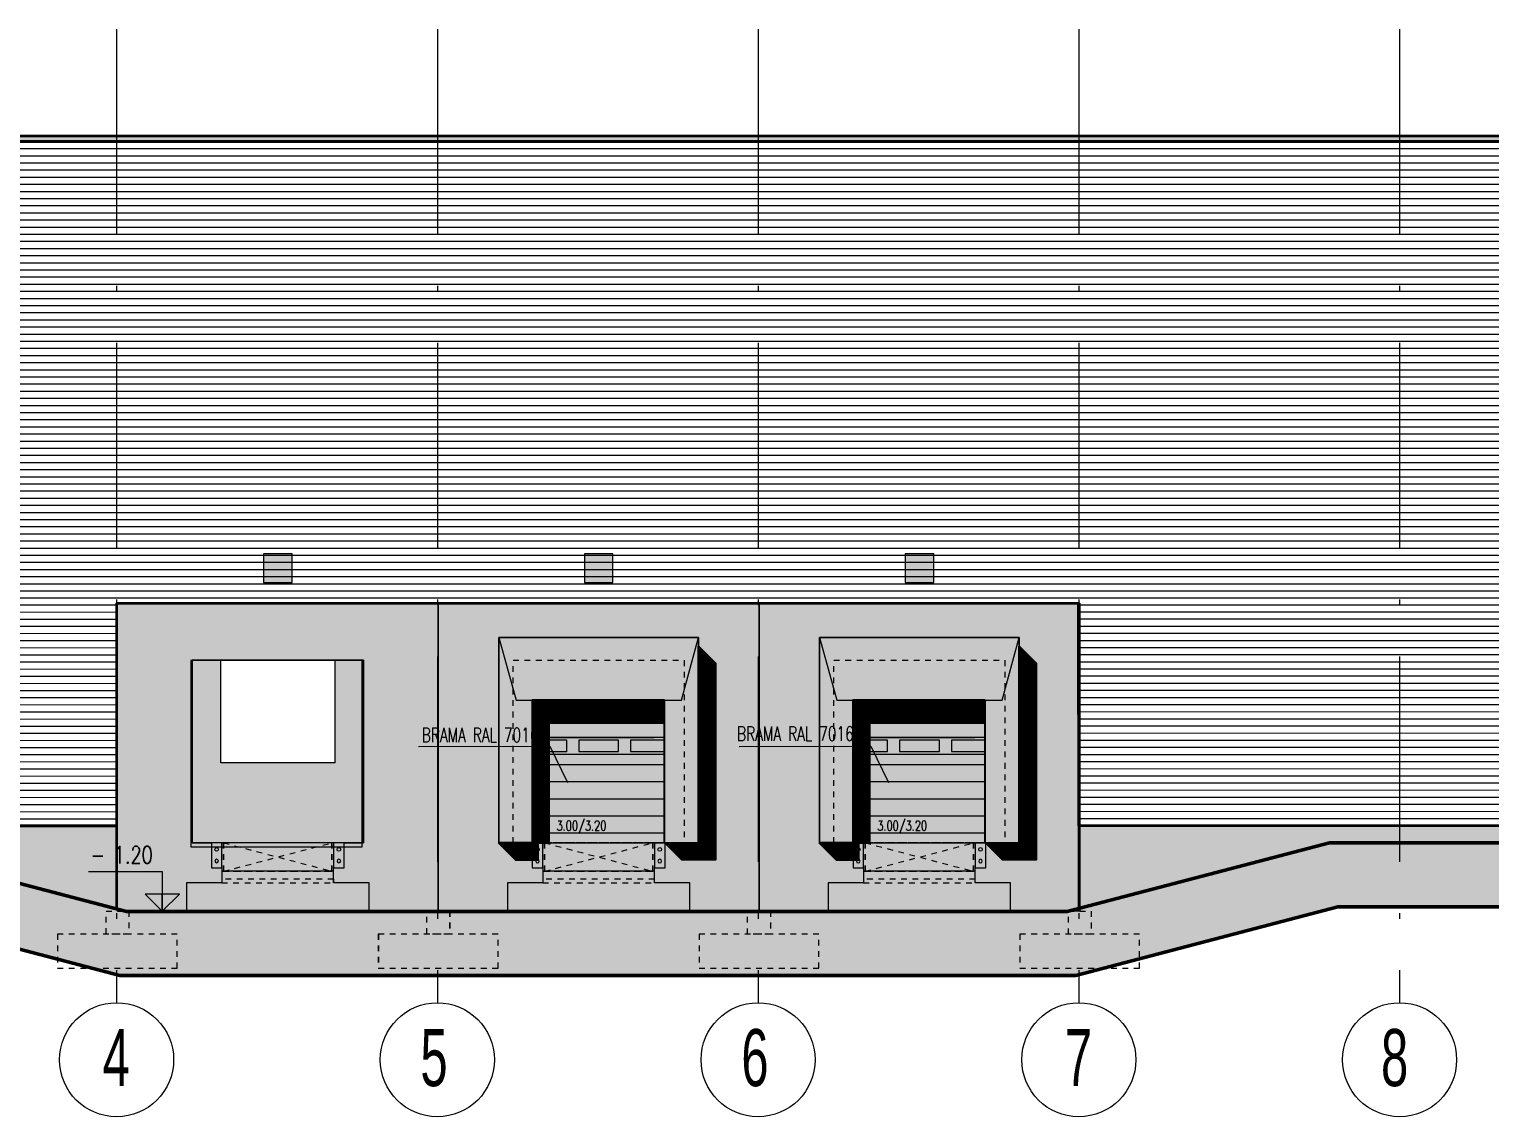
# Model space of a CAD drawing. Extents: x 6529560 to 6558080, y 5579316 to 5588131.
# Drawn here: x 6543944.34 to 6543969.96, y 5579602.17 to 5579621.24 of the extents above; entities that cross this region are included whole.
import ezdxf

# ---------------------------------------------------------------- set-up
doc = ezdxf.new("R2010")
doc.units = 0
doc.header["$MEASUREMENT"] = 0
for name, pattern in [('0.5_0.5', [1, 0.5, -0.5]), ('ACAD_ISO10W100', [18, 12, -3, 0, -3]), ('GR_HIDDEN', [0.004, 0.003, -0.001]), ('GR_SOLID', [0])]:
    doc.linetypes.add(name, pattern=pattern)
doc.layers.get('0').update_dxf_attribs({"color": 2, "linetype": 'CONTINUOUS', "lineweight": 5})
doc.layers.add('ARCH_BLACHA_7016', color=251, linetype='CONTINUOUS', lineweight=0, true_color=0x545454)
for name, color, linetype, lineweight in [('arch_drzwi i okna', 4, 'CONTINUOUS', 15), ('arch_elementy dokow', 60, 'CONTINUOUS', 15), ('arch_linie widokowe elewacje', 150, 'GR_SOLID', 13), ('arch_opisy', 20, 'CONTINUOUS', 13), ('arch_osie', 181, 'CONTINUOUS', 5), ('arch_powierzchnia', 6, 'CONTINUOUS', 35), ('arch_sciany dzialowe cienkie na hali', 52, 'CONTINUOUS', 15), ('arch_sciany murowane wewnetrzne', 20, 'CONTINUOUS', 25), ('arch_sciany_ocieplenie', 253, 'CONTINUOUS', 15), ('FENSTER_N1', 7, 'GR_HIDDEN', 13), ('GERAETE_N8', 7, 'GR_SOLID', 18), ('GESCHOSS_N8', 4, 'GR_SOLID', 18), ('RASTER_1_N9', 7, 'GR_SOLID', 18), ('STRICHART_0_N1', 1, 'GR_SOLID', 18), ('STRICHART_0_N4', 4, 'GR_SOLID', 50), ('STRICHART_5_N0', 6, 'GR_HIDDEN', 13), ('STRICHART_5_N1', 1, 'GR_HIDDEN', 18), ('SYMBOL_N0', 7, 'GR_SOLID', 18), ('SYMBOL_N1', 7, 'GR_SOLID', 13), ('TEXT_N2', 7, 'GR_SOLID', 25), ('W_BETON_N6', 94, 'GR_SOLID', 18), ('W_BETON_N8', 250, 'GR_SOLID', 18)]:
    doc.layers.add(name, color=color, linetype=linetype, lineweight=lineweight)
doc.layers.add('arch_osie opisy', color=1, linetype='CONTINUOUS')
doc.layers.add('STRICHART_0_N0', color=5, linetype='CONTINUOUS')
doc.styles.add('GR_STANDARD', font='simplex.shx')
doc.styles.get("Standard").update_dxf_attribs({"font": 'arial.ttf', "width": 0.75})

# ---------------------------------------------------------------- blocks, each defined once
blk = doc.blocks.new('D273')
at = {"layer": 'arch_linie widokowe elewacje'}
for p, q in [((-219.387, -497.645), (-221.716, -497.645)), ((-219.387, -497.945), (-221.716, -497.945)), ((-219.387, -498.245), (-221.716, -498.245)), ((-219.387, -498.545), (-221.716, -498.545)), ((-219.387, -498.845), (-221.716, -498.845))]:
    blk.add_line(p, q, dxfattribs=at)
blk = doc.blocks.new('D274')
at = {"layer": 'arch_linie widokowe elewacje'}
for p, q in [((-221.716, -496.853), (-219.387, -496.853)), ((-221.716, -497.163), (-219.575, -497.163))]:
    blk.add_line(p, q, dxfattribs=at)
blk = doc.blocks.new('D512')
at = {"layer": 'STRICHART_0_N0'}
for p, q in [((-221.329, -496.912), (-221.716, -496.525)), ((-221.365, -496.912), (-221.716, -496.56)), ((-221.4, -496.912), (-221.716, -496.595)), ((-221.417, -496.93), (-221.716, -496.631)), ((-221.417, -496.965), (-221.716, -496.666)), ((-221.294, -496.912), (-221.693, -496.513)), ((-221.258, -496.912), (-221.657, -496.513)), ((-221.223, -496.912), (-221.622, -496.513)), ((-221.188, -496.912), (-221.587, -496.513)), ((-221.152, -496.912), (-221.551, -496.513)), ((-221.117, -496.912), (-221.516, -496.513)), ((-221.082, -496.912), (-221.481, -496.513)), ((-221.046, -496.912), (-221.445, -496.513)), ((-221.011, -496.912), (-221.41, -496.513)), ((-220.976, -496.912), (-221.375, -496.513)), ((-220.94, -496.912), (-221.339, -496.513)), ((-220.905, -496.912), (-221.304, -496.513)), ((-220.87, -496.912), (-221.269, -496.513)), ((-220.834, -496.912), (-221.233, -496.513)), ((-220.799, -496.912), (-221.198, -496.513)), ((-220.763, -496.912), (-221.163, -496.513)), ((-220.728, -496.912), (-221.127, -496.513)), ((-220.693, -496.912), (-221.092, -496.513)), ((-220.657, -496.912), (-221.056, -496.513)), ((-220.622, -496.912), (-221.021, -496.513)), ((-220.587, -496.912), (-220.986, -496.513)), ((-220.551, -496.912), (-220.95, -496.513)), ((-220.516, -496.912), (-220.915, -496.513)), ((-220.481, -496.912), (-220.88, -496.513)), ((-220.445, -496.912), (-220.844, -496.513)), ((-220.41, -496.912), (-220.809, -496.513)), ((-220.375, -496.912), (-220.774, -496.513)), ((-220.339, -496.912), (-220.738, -496.513)), ((-220.304, -496.912), (-220.703, -496.513)), ((-220.269, -496.912), (-220.668, -496.513)), ((-220.233, -496.912), (-220.632, -496.513)), ((-220.198, -496.912), (-220.597, -496.513)), ((-220.162, -496.912), (-220.561, -496.513)), ((-220.127, -496.912), (-220.526, -496.513)), ((-220.092, -496.912), (-220.491, -496.513)), ((-220.056, -496.912), (-220.455, -496.513)), ((-220.021, -496.912), (-220.42, -496.513)), ((-219.986, -496.912), (-220.385, -496.513)), ((-219.95, -496.912), (-220.349, -496.513)), ((-219.915, -496.912), (-220.314, -496.513)), ((-219.88, -496.912), (-220.279, -496.513)), ((-219.844, -496.912), (-220.243, -496.513)), ((-219.809, -496.912), (-220.208, -496.513)), ((-219.774, -496.912), (-220.173, -496.513)), ((-219.738, -496.912), (-220.137, -496.513)), ((-219.703, -496.912), (-220.102, -496.513)), ((-219.667, -496.912), (-220.066, -496.513)), ((-219.632, -496.912), (-220.031, -496.513)), ((-219.597, -496.912), (-219.996, -496.513)), ((-219.561, -496.912), (-219.96, -496.513)), ((-219.526, -496.912), (-219.925, -496.513)), ((-219.491, -496.912), (-219.89, -496.513)), ((-219.455, -496.912), (-219.854, -496.513)), ((-219.42, -496.912), (-219.819, -496.513)), ((-219.397, -496.899), (-219.784, -496.513)), ((-219.397, -496.864), (-219.748, -496.513)), ((-219.397, -496.828), (-219.713, -496.513)), ((-219.397, -496.793), (-219.678, -496.513)), ((-219.397, -496.758), (-219.642, -496.513)), ((-219.397, -496.722), (-219.607, -496.513)), ((-219.397, -496.687), (-219.572, -496.513)), ((-219.397, -496.651), (-219.536, -496.513)), ((-219.397, -496.616), (-219.501, -496.513)), ((-219.397, -496.581), (-219.465, -496.513)), ((-219.397, -496.545), (-219.43, -496.513)), ((-221.417, -497), (-221.716, -496.701)), ((-221.417, -497.036), (-221.716, -496.737)), ((-221.417, -497.071), (-221.716, -496.772)), ((-221.417, -497.106), (-221.716, -496.807)), ((-221.417, -497.142), (-221.716, -496.843)), ((-221.417, -497.177), (-221.716, -496.878)), ((-221.417, -497.213), (-221.716, -496.914)), ((-221.417, -497.248), (-221.716, -496.949)), ((-221.417, -497.283), (-221.716, -496.984)), ((-221.417, -497.319), (-221.716, -497.02)), ((-221.417, -497.354), (-221.716, -497.055)), ((-221.417, -497.389), (-221.716, -497.09)), ((-221.417, -497.425), (-221.716, -497.126)), ((-221.417, -497.46), (-221.716, -497.161)), ((-221.417, -497.495), (-221.716, -497.196)), ((-221.417, -497.531), (-221.716, -497.232)), ((-221.417, -497.566), (-221.716, -497.267)), ((-221.417, -497.601), (-221.716, -497.302)), ((-221.417, -497.637), (-221.716, -497.338)), ((-221.417, -497.672), (-221.716, -497.373)), ((-221.417, -497.708), (-221.716, -497.408)), ((-221.417, -497.743), (-221.716, -497.444)), ((-221.417, -497.778), (-221.716, -497.479)), ((-221.417, -497.814), (-221.716, -497.515)), ((-221.417, -497.849), (-221.716, -497.55)), ((-221.417, -497.884), (-221.716, -497.585)), ((-221.417, -497.92), (-221.716, -497.621)), ((-221.417, -497.955), (-221.716, -497.656)), ((-221.417, -497.99), (-221.716, -497.691)), ((-221.417, -498.026), (-221.716, -497.727)), ((-221.417, -498.061), (-221.716, -497.762)), ((-221.417, -498.096), (-221.716, -497.797)), ((-221.417, -498.132), (-221.716, -497.833)), ((-221.417, -498.167), (-221.716, -497.868)), ((-221.417, -498.202), (-221.716, -497.903)), ((-221.417, -498.238), (-221.716, -497.939)), ((-221.417, -498.273), (-221.716, -497.974)), ((-221.417, -498.309), (-221.716, -498.01)), ((-221.417, -498.344), (-221.716, -498.045)), ((-221.417, -498.379), (-221.716, -498.08)), ((-221.417, -498.415), (-221.716, -498.116)), ((-221.417, -498.45), (-221.716, -498.151)), ((-221.417, -498.485), (-221.716, -498.186)), ((-221.417, -498.521), (-221.716, -498.222)), ((-221.417, -498.556), (-221.716, -498.257)), ((-221.417, -498.591), (-221.716, -498.292)), ((-221.417, -498.627), (-221.716, -498.328)), ((-221.417, -498.662), (-221.716, -498.363)), ((-221.417, -498.697), (-221.716, -498.398)), ((-221.417, -498.733), (-221.716, -498.434)), ((-221.417, -498.768), (-221.716, -498.469)), ((-221.417, -498.804), (-221.716, -498.505)), ((-221.417, -498.839), (-221.716, -498.54)), ((-221.417, -498.874), (-221.716, -498.575)), ((-221.417, -498.91), (-221.716, -498.611)), ((-221.417, -498.945), (-221.716, -498.646)), ((-221.417, -498.98), (-221.716, -498.681)), ((-221.42, -499.013), (-221.716, -498.717)), ((-221.456, -499.013), (-221.716, -498.752)), ((-221.491, -499.013), (-221.716, -498.787)), ((-221.526, -499.013), (-221.716, -498.823)), ((-221.562, -499.013), (-221.716, -498.858)), ((-221.597, -499.013), (-221.716, -498.893)), ((-221.607, -499.038), (-221.716, -498.929)), ((-221.607, -499.074), (-221.716, -498.964)), ((-222.005, -499.312), (-222.304, -499.013)), ((-221.97, -499.312), (-222.269, -499.013)), ((-221.934, -499.312), (-222.233, -499.013)), ((-221.899, -499.312), (-222.198, -499.013)), ((-221.864, -499.312), (-222.163, -499.013)), ((-221.828, -499.312), (-222.127, -499.013)), ((-221.793, -499.312), (-222.092, -499.013)), ((-221.758, -499.312), (-222.057, -499.013)), ((-221.722, -499.312), (-222.021, -499.013)), ((-221.687, -499.312), (-221.986, -499.013)), ((-221.652, -499.312), (-221.951, -499.013)), ((-221.616, -499.312), (-221.915, -499.013)), ((-221.607, -499.286), (-221.88, -499.013)), ((-221.607, -499.25), (-221.844, -499.013)), ((-221.607, -499.215), (-221.809, -499.013)), ((-221.607, -499.18), (-221.774, -499.013)), ((-221.607, -499.144), (-221.738, -499.013)), ((-221.607, -499.109), (-221.716, -498.999))]:
    blk.add_line(p, q, dxfattribs=at)
blk = doc.blocks.new('D513')
at = {"layer": 'STRICHART_0_N0'}
for p, q in [((-218.498, -495.889), (-218.797, -495.59)), ((-218.498, -495.925), (-218.797, -495.626)), ((-218.498, -495.96), (-218.797, -495.661)), ((-218.498, -495.995), (-218.797, -495.696)), ((-218.498, -496.031), (-218.797, -495.732)), ((-218.498, -496.066), (-218.797, -495.767)), ((-218.498, -496.101), (-218.797, -495.802)), ((-218.498, -496.137), (-218.797, -495.838)), ((-218.498, -496.172), (-218.797, -495.873)), ((-218.498, -496.208), (-218.797, -495.909)), ((-218.498, -496.243), (-218.797, -495.944)), ((-218.498, -496.278), (-218.797, -495.979)), ((-218.498, -496.314), (-218.797, -496.015)), ((-218.498, -496.349), (-218.797, -496.05)), ((-218.498, -496.384), (-218.797, -496.085)), ((-218.498, -496.42), (-218.797, -496.121)), ((-218.498, -496.455), (-218.797, -496.156)), ((-218.498, -496.49), (-218.797, -496.191)), ((-218.498, -496.526), (-218.797, -496.227)), ((-218.498, -496.561), (-218.797, -496.262)), ((-218.498, -496.596), (-218.797, -496.297)), ((-218.498, -496.632), (-218.797, -496.333)), ((-218.498, -496.667), (-218.797, -496.368)), ((-218.498, -496.702), (-218.797, -496.403)), ((-218.498, -496.738), (-218.797, -496.439)), ((-218.498, -496.773), (-218.797, -496.474)), ((-218.498, -496.809), (-218.797, -496.51)), ((-218.498, -496.844), (-218.797, -496.545)), ((-218.498, -496.879), (-218.797, -496.58)), ((-218.498, -496.915), (-218.797, -496.616)), ((-218.498, -496.95), (-218.797, -496.651)), ((-218.498, -496.985), (-218.797, -496.686)), ((-218.498, -497.021), (-218.797, -496.722)), ((-218.498, -497.056), (-218.797, -496.757)), ((-218.498, -497.091), (-218.797, -496.792)), ((-218.498, -497.127), (-218.797, -496.828)), ((-218.498, -497.162), (-218.797, -496.863)), ((-218.498, -497.197), (-218.797, -496.898)), ((-218.498, -497.233), (-218.797, -496.934)), ((-218.498, -497.268), (-218.797, -496.969)), ((-218.498, -497.304), (-218.797, -497.005)), ((-218.498, -497.339), (-218.797, -497.04)), ((-218.498, -497.374), (-218.797, -497.075)), ((-218.498, -497.41), (-218.797, -497.111)), ((-218.498, -497.445), (-218.797, -497.146)), ((-218.498, -497.48), (-218.797, -497.181)), ((-218.498, -497.516), (-218.797, -497.217)), ((-218.498, -497.551), (-218.797, -497.252)), ((-218.498, -497.586), (-218.797, -497.287)), ((-218.498, -497.622), (-218.797, -497.323)), ((-218.498, -497.657), (-218.797, -497.358)), ((-218.498, -497.692), (-218.797, -497.393)), ((-218.498, -497.728), (-218.797, -497.429)), ((-218.498, -497.763), (-218.797, -497.464)), ((-218.498, -497.799), (-218.797, -497.499)), ((-218.498, -497.834), (-218.797, -497.535)), ((-218.498, -497.869), (-218.797, -497.57)), ((-218.498, -497.905), (-218.797, -497.606)), ((-218.498, -497.94), (-218.797, -497.641)), ((-218.498, -497.975), (-218.797, -497.676)), ((-218.498, -498.011), (-218.797, -497.712)), ((-218.498, -498.046), (-218.797, -497.747)), ((-218.498, -498.081), (-218.797, -497.782)), ((-218.498, -498.117), (-218.797, -497.818)), ((-218.498, -498.152), (-218.797, -497.853)), ((-218.498, -498.187), (-218.797, -497.888)), ((-218.498, -498.223), (-218.797, -497.924)), ((-218.498, -498.258), (-218.797, -497.959)), ((-218.498, -498.293), (-218.797, -497.994)), ((-218.498, -498.329), (-218.797, -498.03)), ((-218.498, -498.364), (-218.797, -498.065)), ((-218.498, -498.4), (-218.797, -498.101)), ((-218.498, -498.435), (-218.797, -498.136)), ((-218.498, -498.47), (-218.797, -498.171)), ((-218.498, -498.506), (-218.797, -498.207)), ((-218.498, -498.541), (-218.797, -498.242)), ((-218.498, -498.576), (-218.797, -498.277)), ((-218.498, -498.612), (-218.797, -498.313)), ((-218.498, -498.647), (-218.797, -498.348)), ((-218.498, -498.682), (-218.797, -498.383)), ((-218.498, -498.718), (-218.797, -498.419)), ((-218.498, -498.753), (-218.797, -498.454)), ((-218.498, -498.788), (-218.797, -498.489)), ((-218.498, -498.824), (-218.797, -498.525)), ((-218.498, -498.859), (-218.797, -498.56)), ((-218.498, -498.895), (-218.797, -498.596)), ((-218.498, -498.93), (-218.797, -498.631)), ((-218.498, -498.965), (-218.797, -498.666)), ((-218.498, -499.001), (-218.797, -498.702)), ((-218.498, -499.036), (-218.797, -498.737)), ((-218.498, -499.071), (-218.797, -498.772)), ((-218.498, -499.107), (-218.797, -498.808)), ((-218.498, -499.142), (-218.797, -498.843)), ((-218.498, -499.177), (-218.797, -498.878)), ((-218.498, -499.213), (-218.797, -498.914)), ((-218.498, -499.248), (-218.797, -498.949)), ((-218.498, -499.283), (-218.797, -498.984)), ((-219.071, -499.312), (-219.37, -499.013)), ((-219.035, -499.312), (-219.334, -499.013)), ((-219, -499.312), (-219.299, -499.013)), ((-218.965, -499.312), (-219.264, -499.013)), ((-218.929, -499.312), (-219.228, -499.013)), ((-218.894, -499.312), (-219.193, -499.013)), ((-218.858, -499.312), (-219.157, -499.013)), ((-218.823, -499.312), (-219.122, -499.013)), ((-218.788, -499.312), (-219.087, -499.013)), ((-218.752, -499.312), (-219.051, -499.013)), ((-218.717, -499.312), (-219.016, -499.013)), ((-218.682, -499.312), (-218.981, -499.013)), ((-218.646, -499.312), (-218.945, -499.013)), ((-218.611, -499.312), (-218.91, -499.013)), ((-218.576, -499.312), (-218.875, -499.013)), ((-218.54, -499.312), (-218.839, -499.013)), ((-218.505, -499.312), (-218.804, -499.013))]:
    blk.add_line(p, q, dxfattribs=at)
blk = doc.blocks.new('dokkkk')
at = {"layer": 'arch_opisy', "true_color": 0xc1121c}
blk.add_hatch(color=242, dxfattribs=at).paths.add_polyline_path([(3194.477, -1380.579), (3194.477, -1380.079), (3193.977, -1380.079), (3193.977, -1380.579)])
blk.add_line((3191.414, -1380.944), (3191.414, -1380.944))
at = {"layer": 'arch_linie widokowe elewacje'}
for points in [[(3193.058, -1385.144), (3195.376, -1385.144), (3195.376, -1382.644), (3193.058, -1382.644), (3193.058, -1385.144)], [(3195.386, -1383.294), (3195.386, -1382.644), (3193.058, -1382.644), (3193.058, -1383.294), (3195.386, -1383.294)], [(3193.058, -1383.544), (3193.667, -1383.544), (3193.667, -1383.344), (3193.058, -1383.344), (3193.058, -1383.544)], [(3194.577, -1383.544), (3194.577, -1383.344), (3193.877, -1383.344), (3193.877, -1383.544), (3194.577, -1383.544)], [(3195.386, -1383.544), (3195.386, -1383.344), (3194.787, -1383.344), (3194.787, -1383.544), (3195.386, -1383.544)], [(3195.386, -1383.594), (3193.058, -1383.594), (3193.058, -1385.144), (3195.386, -1385.144), (3195.386, -1383.594)]]:
    blk.add_lwpolyline(points, dxfattribs=at)
at = {"layer": 'arch_linie widokowe elewacje', "color": 251}
for points in [[(3193.058, -1385.144), (3195.376, -1385.144), (3193.058, -1382.644), (3195.376, -1382.644)], [(3193.058, -1383.544), (3193.667, -1383.544), (3193.058, -1383.344), (3193.667, -1383.344)], [(3194.577, -1383.544), (3194.577, -1383.344), (3193.877, -1383.544), (3193.877, -1383.344)], [(3195.386, -1383.544), (3195.386, -1383.344), (3194.787, -1383.544), (3194.787, -1383.344)]]:
    blk.add_solid(points, dxfattribs=at)
at = {"layer": 'arch_opisy', "color": 242, "true_color": 0xc1121c}
blk.add_lwpolyline([(3194.477, -1380.579), (3194.477, -1380.079), (3193.977, -1380.079), (3193.977, -1380.579), (3194.477, -1380.579)], dxfattribs=at)
at = {"layer": 'GERAETE_N8'}
for points in [[(3193.236, -1385.144), (3193.073, -1385.144), (3193.063, -1385.154), (3193.063, -1385.571), (3193.073, -1385.581), (3193.236, -1385.581), (3193.246, -1385.571), (3193.246, -1385.154), (3193.236, -1385.144)], [(3195.217, -1385.144), (3195.207, -1385.154), (3195.207, -1385.571), (3195.217, -1385.581), (3195.38, -1385.581), (3195.39, -1385.571), (3195.39, -1385.154), (3195.38, -1385.144), (3195.217, -1385.144)]]:
    blk.add_lwpolyline(points, dxfattribs=at)
for centre in [(3193.154, -1385.261), (3195.298, -1385.261)]:
    blk.add_circle(centre, 0.032, dxfattribs=at)
at = {"layer": 'GERAETE_N8', "extrusion": (0, 0, -1)}
for centre in [(-3193.154, -1385.464), (-3195.298, -1385.464)]:
    blk.add_circle(centre, 0.032, dxfattribs=at)
at = {"layer": 'GERAETE_N8', "color": 251}
for points in [[(3193.236, -1385.144), (3193.073, -1385.144), (3193.063, -1385.571), (3193.063, -1385.154)], [(3193.236, -1385.144), (3193.063, -1385.571), (3193.236, -1385.581), (3193.073, -1385.581)], [(3193.236, -1385.144), (3193.236, -1385.581), (3193.246, -1385.154), (3193.246, -1385.571)], [(3195.217, -1385.144), (3195.207, -1385.154), (3195.217, -1385.581), (3195.207, -1385.571)], [(3195.217, -1385.144), (3195.217, -1385.581), (3195.39, -1385.571), (3195.38, -1385.581)], [(3195.217, -1385.144), (3195.39, -1385.571), (3195.38, -1385.144), (3195.39, -1385.154)]]:
    blk.add_solid(points, dxfattribs=at)
at = {"layer": 'STRICHART_0_N0', "extrusion": (0, 0, -1)}
blk.add_lwpolyline([(-3195.977, -1381.694), (-3196.276, -1381.993), (-3196.276, -1385.443), (-3195.685, -1385.443), (-3195.386, -1385.144), (-3195.977, -1385.144), (-3195.977, -1385.144), (-3195.977, -1381.694)], dxfattribs=at)
at = {"layer": 'STRICHART_0_N0'}
blk.add_lwpolyline([(3192.467, -1385.144), (3192.766, -1385.443), (3193.167, -1385.443), (3193.167, -1385.144), (3193.357, -1385.144), (3193.357, -1383.043), (3195.376, -1383.043), (3195.376, -1382.644), (3193.058, -1382.644), (3193.058, -1385.144), (3192.467, -1385.144)], dxfattribs=at)
at = {"layer": 'STRICHART_0_N1', "extrusion": (0, 0, -1)}
for points in [[(-3195.977, -1381.544), (-3195.977, -1385.144), (-3195.386, -1385.144), (-3195.386, -1382.644), (-3193.058, -1382.644), (-3193.058, -1385.144), (-3192.477, -1385.144), (-3192.477, -1381.544), (-3195.977, -1381.544)], [(-3192.477, -1385.144), (-3192.477, -1381.544), (-3195.977, -1381.544), (-3195.977, -1385.144), (-3195.386, -1385.144), (-3195.386, -1382.644), (-3193.058, -1382.644), (-3193.058, -1385.144), (-3192.477, -1385.144)], [(-3192.477, -1385.144), (-3192.477, -1381.544), (-3195.977, -1381.544), (-3195.977, -1385.144)]]:
    blk.add_lwpolyline(points, dxfattribs=at)
at = {"layer": 'STRICHART_0_N1'}
blk.add_lwpolyline([(3192.477, -1381.544), (3192.777, -1382.644), (3195.677, -1382.644), (3195.977, -1381.544)], dxfattribs=at)
at = {"layer": 'STRICHART_0_N1', "color": 251, "extrusion": (0, 0, -1)}
for points in [[(-3193.058, -1382.644), (-3193.058, -1385.144), (-3192.477, -1381.544), (-3192.477, -1385.144)], [(-3195.386, -1382.644), (-3193.058, -1382.644), (-3195.977, -1381.544), (-3192.477, -1381.544)], [(-3195.977, -1385.144), (-3195.386, -1385.144), (-3195.977, -1381.544), (-3195.386, -1382.644)]]:
    blk.add_solid(points, dxfattribs=at)
at = {"layer": 'STRICHART_5_N0'}
for p, q in [((3193.277, -1385.144), (3195.177, -1385.644)), ((3193.277, -1385.644), (3195.177, -1385.144))]:
    blk.add_line(p, q, dxfattribs=at)
for points in [[(3193.246, -1385.644), (3195.207, -1385.644), (3195.207, -1385.144), (3193.246, -1385.144), (3193.246, -1385.644)], [(3193.277, -1385.644), (3195.177, -1385.644), (3195.177, -1385.144), (3193.277, -1385.144), (3193.277, -1385.644)], [(3195.207, -1385.844), (3195.207, -1385.784), (3193.246, -1385.784), (3193.246, -1385.844), (3195.207, -1385.844)], [(3192.464, -1387.344), (3192.464, -1386.744), (3190.364, -1386.744), (3190.364, -1387.344), (3192.464, -1387.344)], [(3198.089, -1387.344), (3198.089, -1386.744), (3195.989, -1386.744), (3195.989, -1387.344), (3198.089, -1387.344)]]:
    blk.add_lwpolyline(points, dxfattribs=at)
at = {"layer": 'STRICHART_5_N0', "extrusion": (0, 0, -1)}
for points in [[(-3191.614, -1386.344), (-3191.614, -1386.744), (-3191.214, -1386.744), (-3191.214, -1386.344), (-3191.614, -1386.344)], [(-3197.239, -1386.344), (-3197.239, -1386.744), (-3196.839, -1386.744), (-3196.839, -1386.344), (-3197.239, -1386.344)]]:
    blk.add_lwpolyline(points, dxfattribs=at)
at = {"layer": 'STRICHART_5_N0', "color": 254}
blk.add_solid([(3193.246, -1385.644), (3195.207, -1385.644), (3193.246, -1385.144), (3195.207, -1385.144)], dxfattribs=at)
at = {"layer": 'STRICHART_5_N1', "extrusion": (0, 0, -1)}
blk.add_lwpolyline([(-3192.727, -1385.144), (-3192.727, -1381.944), (-3195.727, -1381.944), (-3195.727, -1385.144), (-3192.727, -1385.144)], dxfattribs=at)
at = {"layer": 'W_BETON_N6', "extrusion": (0, 0, -1)}
blk.add_lwpolyline([(-3192.777, -1385.144), (-3192.477, -1385.144), (-3192.477, -1381.544), (-3195.977, -1381.544), (-3195.977, -1385.144), (-3195.677, -1385.144)], dxfattribs=at)
at = {"layer": 'W_BETON_N8', "extrusion": (0, 0, -1)}
blk.add_lwpolyline([(-3197.039, -1386.344), (-3195.827, -1386.344), (-3195.827, -1385.844), (-3195.207, -1385.844), (-3195.207, -1385.581), (-3195.39, -1385.581), (-3195.39, -1385.144), (-3195.977, -1385.144), (-3195.977, -1381.544), (-3192.477, -1381.544), (-3192.477, -1385.144), (-3193.063, -1385.144), (-3193.063, -1385.581), (-3193.246, -1385.581), (-3193.246, -1385.844), (-3192.627, -1385.844), (-3192.627, -1386.344), (-3191.414, -1386.344), (-3191.414, -1380.944), (-3197.039, -1380.944), (-3197.039, -1386.344)], dxfattribs=at)
at = {"layer": 'W_BETON_N8'}
blk.add_lwpolyline([(3195.207, -1385.644), (3193.246, -1385.644), (3193.246, -1385.844), (3192.627, -1385.844), (3192.627, -1386.344), (3195.827, -1386.344), (3195.827, -1385.844), (3195.207, -1385.844), (3195.207, -1385.644)], dxfattribs=at)
blk.add_lwpolyline([(3195.207, -1385.644), (3193.246, -1385.644), (3193.246, -1385.844), (3192.627, -1385.844), (3192.627, -1386.344), (3195.827, -1386.344), (3195.827, -1385.844), (3195.207, -1385.844), (3195.207, -1385.644)], dxfattribs=at)
at = {"layer": 'W_BETON_N8', "color": 253, "extrusion": (0, 0, -1)}
for points in [[(-3195.977, -1381.544), (-3192.477, -1381.544), (-3197.039, -1380.944), (-3191.414, -1380.944)], [(-3192.477, -1381.544), (-3192.477, -1385.144), (-3191.414, -1380.944), (-3191.414, -1386.344)], [(-3197.039, -1386.344), (-3195.977, -1385.144), (-3197.039, -1386.344), (-3197.039, -1380.944)], [(-3195.977, -1385.144), (-3195.977, -1381.544), (-3195.977, -1385.144), (-3197.039, -1380.944)], [(-3192.477, -1385.144), (-3193.063, -1385.144), (-3191.414, -1386.344), (-3193.063, -1385.581)], [(-3195.39, -1385.144), (-3195.977, -1385.144), (-3195.39, -1385.581), (-3195.827, -1385.844)], [(-3197.039, -1386.344), (-3195.827, -1386.344), (-3195.977, -1385.144), (-3195.827, -1385.844)], [(-3193.063, -1385.581), (-3193.246, -1385.581), (-3191.414, -1386.344), (-3192.627, -1385.844)], [(-3193.246, -1385.844), (-3192.627, -1385.844), (-3193.246, -1385.844), (-3193.246, -1385.581)], [(-3195.207, -1385.844), (-3195.207, -1385.581), (-3195.827, -1385.844), (-3195.39, -1385.581)], [(-3192.627, -1385.844), (-3192.627, -1386.344), (-3192.627, -1385.844), (-3191.414, -1386.344)]]:
    blk.add_solid(points, dxfattribs=at)
at = {"layer": 'W_BETON_N8', "color": 253}
for points in [[(3195.207, -1385.644), (3193.246, -1385.644), (3195.207, -1385.844), (3193.246, -1385.844)], [(3195.207, -1385.644), (3193.246, -1385.644), (3195.207, -1385.844), (3193.246, -1385.844)], [(3193.246, -1385.844), (3192.627, -1385.844), (3195.827, -1386.344), (3192.627, -1386.344)], [(3193.246, -1385.844), (3192.627, -1385.844), (3195.827, -1386.344), (3192.627, -1386.344)], [(3193.246, -1385.844), (3195.827, -1386.344), (3195.207, -1385.844), (3195.827, -1385.844)], [(3193.246, -1385.844), (3195.827, -1386.344), (3195.207, -1385.844), (3195.827, -1385.844)]]:
    blk.add_solid(points, dxfattribs=at)
at = {"layer": 'arch_linie widokowe elewacje'}
for name in ['D274', 'D273']:
    blk.add_blockref(name, (3414.774, -886.132), dxfattribs=at)
at = {"layer": 'STRICHART_0_N0'}
for name in ['D513', 'D512']:
    blk.add_blockref(name, (3414.774, -886.132), dxfattribs=at)
at = {"layer": 'FENSTER_N1', "style": 'GR_STANDARD', "width": 0.72037}
blk.add_text('3.00/3.20', height=0.175, dxfattribs=at).set_placement((3193.487, -1384.931))
blk = doc.blocks.new('dok_prasa')
at = {"layer": 'ARCH_BLACHA_7016', "transparency": 33554687}
h = blk.add_hatch(color=253, dxfattribs=at)
h.dxf.hatch_style = 1
h.paths.add_polyline_path([(6543937.78, 5579597.415), (6543937.78, 5579600.615), (6543940.78, 5579600.615), (6543940.78, 5579597.415)])
h.paths.add_polyline_path([(6543938.28, 5579598.815), (6543940.277, 5579598.815), (6543940.282, 5579600.615), (6543938.28, 5579600.615)])
at = {"layer": 'arch_opisy', "true_color": 0xc1121c}
blk.add_hatch(color=242, dxfattribs=at).paths.add_polyline_path([(6543939.53, 5579601.98), (6543939.53, 5579602.48), (6543939.03, 5579602.48), (6543939.03, 5579601.98)])
blk.add_line((6543936.467, 5579601.615, -3.07), (6543936.467, 5579601.615, -3.07))
at = {"layer": 'arch_elementy dokow', "linetype": '0.5_0.5', "ltscale": 0.2, "elevation": -3.07}
blk.add_lwpolyline([(6543938.28, 5579598.815), (6543938.28, 5579600.615), (6543940.28, 5579600.615), (6543940.28, 5579598.815)], close=True, dxfattribs=at)
at = {"layer": 'arch_opisy', "color": 242, "true_color": 0xc1121c}
blk.add_lwpolyline([(6543939.53, 5579601.98), (6543939.53, 5579602.48), (6543939.03, 5579602.48), (6543939.03, 5579601.98), (6543939.53, 5579601.98)], dxfattribs=at)
at = {"layer": 'GERAETE_N8'}
for points in [[(6543938.288, 5579597.415), (6543938.125, 5579597.415), (6543938.115, 5579597.405), (6543938.115, 5579596.988), (6543938.125, 5579596.978), (6543938.288, 5579596.978), (6543938.298, 5579596.988), (6543938.298, 5579597.405), (6543938.288, 5579597.415)], [(6543940.269, 5579597.415), (6543940.259, 5579597.405), (6543940.259, 5579596.988), (6543940.269, 5579596.978), (6543940.432, 5579596.978), (6543940.442, 5579596.988), (6543940.442, 5579597.405), (6543940.432, 5579597.415), (6543940.269, 5579597.415)]]:
    blk.add_lwpolyline(points, dxfattribs=at)
for centre in [(6543938.207, 5579597.298, -3.07), (6543940.351, 5579597.298, -3.07)]:
    blk.add_circle(centre, 0.032, dxfattribs=at)
at = {"layer": 'GERAETE_N8', "extrusion": (0, 0, -1)}
for centre in [(-6543938.207, 5579597.095, 3.07), (-6543940.351, 5579597.095, 3.07)]:
    blk.add_circle(centre, 0.032, dxfattribs=at)
at = {"layer": 'GERAETE_N8', "color": 251}
for points in [[(6543938.288, 5579597.415, -3.07), (6543938.125, 5579597.415, -3.07), (6543938.115, 5579596.988, -3.07), (6543938.115, 5579597.405, -3.07)], [(6543938.288, 5579597.415, -3.07), (6543938.115, 5579596.988, -3.07), (6543938.288, 5579596.978, -3.07), (6543938.125, 5579596.978, -3.07)], [(6543938.288, 5579597.415, -3.07), (6543938.288, 5579596.978, -3.07), (6543938.298, 5579597.405, -3.07), (6543938.298, 5579596.988, -3.07)], [(6543940.269, 5579597.415, -3.07), (6543940.259, 5579597.405, -3.07), (6543940.269, 5579596.978, -3.07), (6543940.259, 5579596.988, -3.07)], [(6543940.269, 5579597.415, -3.07), (6543940.269, 5579596.978, -3.07), (6543940.442, 5579596.988, -3.07), (6543940.432, 5579596.978, -3.07)], [(6543940.269, 5579597.415, -3.07), (6543940.442, 5579596.988, -3.07), (6543940.432, 5579597.415, -3.07), (6543940.442, 5579597.405, -3.07)]]:
    blk.add_solid(points, dxfattribs=at)
at = {"layer": 'STRICHART_0_N1', "extrusion": (0, 0, -1)}
blk.add_lwpolyline([(-6543937.78, 5579597.415), (-6543937.78, 5579600.615), (-6543940.78, 5579600.615), (-6543940.78, 5579597.415), (-6543940.439, 5579597.415), (-6543940.439, 5579597.415), (-6543938.11, 5579597.415), (-6543938.11, 5579597.415), (-6543937.78, 5579597.415)], dxfattribs=at)
at = {"layer": 'STRICHART_5_N0'}
for p, q in [((6543938.329, 5579597.415, -3.07), (6543940.229, 5579596.915, -3.07)), ((6543938.329, 5579596.915, -3.07), (6543940.229, 5579597.415, -3.07))]:
    blk.add_line(p, q, dxfattribs=at)
for points in [[(6543938.298, 5579596.915), (6543940.259, 5579596.915), (6543940.259, 5579597.415), (6543938.298, 5579597.415), (6543938.298, 5579596.915)], [(6543938.329, 5579596.915), (6543940.229, 5579596.915), (6543940.229, 5579597.415), (6543938.329, 5579597.415), (6543938.329, 5579596.915)], [(6543940.26, 5579596.715), (6543940.26, 5579596.775), (6543938.299, 5579596.775), (6543938.299, 5579596.715), (6543940.26, 5579596.715)], [(6543937.517, 5579595.215), (6543937.517, 5579595.815), (6543935.417, 5579595.815), (6543935.417, 5579595.215), (6543937.517, 5579595.215)], [(6543943.142, 5579595.215), (6543943.142, 5579595.815), (6543941.042, 5579595.815), (6543941.042, 5579595.215), (6543943.142, 5579595.215)]]:
    blk.add_lwpolyline(points, dxfattribs=at)
at = {"layer": 'STRICHART_5_N0', "extrusion": (0, 0, -1)}
for points in [[(-6543936.667, 5579596.215), (-6543936.667, 5579595.815), (-6543936.267, 5579595.815), (-6543936.267, 5579596.215), (-6543936.667, 5579596.215)], [(-6543942.292, 5579596.215), (-6543942.292, 5579595.815), (-6543941.892, 5579595.815), (-6543941.892, 5579596.215), (-6543942.292, 5579596.215)]]:
    blk.add_lwpolyline(points, dxfattribs=at)
at = {"layer": 'STRICHART_5_N0', "color": 254}
blk.add_solid([(6543938.298, 5579596.915, -3.07), (6543940.259, 5579596.915, -3.07), (6543938.298, 5579597.415, -3.07), (6543940.259, 5579597.415, -3.07)], dxfattribs=at)
at = {"layer": 'STRICHART_5_N1', "extrusion": (0, 0, -1)}
blk.add_lwpolyline([(-6543937.78, 5579597.415), (-6543937.78, 5579600.615), (-6543940.78, 5579600.615), (-6543940.78, 5579597.415), (-6543937.78, 5579597.415)], dxfattribs=at)
at = {"layer": 'W_BETON_N8', "extrusion": (0, 0, -1)}
blk.add_lwpolyline([(-6543942.092, 5579596.215), (-6543940.88, 5579596.215), (-6543940.88, 5579596.715), (-6543940.259, 5579596.715), (-6543940.259, 5579596.978), (-6543940.442, 5579596.978), (-6543940.442, 5579597.415), (-6543940.78, 5579597.415), (-6543940.78, 5579600.615), (-6543937.78, 5579600.615), (-6543937.78, 5579597.415), (-6543938.115, 5579597.415), (-6543938.115, 5579596.978), (-6543938.298, 5579596.978), (-6543938.298, 5579596.715), (-6543937.68, 5579596.715), (-6543937.68, 5579596.215), (-6543936.467, 5579596.215), (-6543936.467, 5579601.615), (-6543942.092, 5579601.615), (-6543942.092, 5579596.215)], dxfattribs=at)
at = {"layer": 'W_BETON_N8'}
blk.add_lwpolyline([(6543940.259, 5579596.915), (6543938.298, 5579596.915), (6543938.298, 5579596.715), (6543937.68, 5579596.715), (6543937.68, 5579596.215), (6543940.88, 5579596.215), (6543940.88, 5579596.715), (6543940.259, 5579596.715), (6543940.259, 5579596.915)], dxfattribs=at)
blk.add_lwpolyline([(6543940.259, 5579596.915), (6543938.298, 5579596.915), (6543938.298, 5579596.715), (6543937.68, 5579596.715), (6543937.68, 5579596.215), (6543940.88, 5579596.215), (6543940.88, 5579596.715), (6543940.259, 5579596.715), (6543940.259, 5579596.915)], dxfattribs=at)
at = {"layer": 'W_BETON_N8', "color": 253, "extrusion": (0, 0, -1)}
for points in [[(-6543940.78, 5579600.615, 3.07), (-6543937.78, 5579600.615, 3.07), (-6543942.092, 5579601.615, 3.07), (-6543936.467, 5579601.615, 3.07)], [(-6543937.78, 5579600.615, 3.07), (-6543937.78, 5579597.415, 3.07), (-6543936.467, 5579601.615, 3.07), (-6543936.467, 5579596.215, 3.07)], [(-6543942.092, 5579596.215, 3.07), (-6543940.78, 5579597.415, 3.07), (-6543942.092, 5579596.215, 3.07), (-6543942.092, 5579601.615, 3.07)], [(-6543940.78, 5579597.415, 3.07), (-6543940.78, 5579600.615, 3.07), (-6543940.78, 5579597.415, 3.07), (-6543942.092, 5579601.615, 3.07)], [(-6543937.78, 5579597.415, 3.07), (-6543938.115, 5579597.415, 3.07), (-6543936.467, 5579596.215, 3.07), (-6543938.115, 5579596.978, 3.07)], [(-6543940.442, 5579597.415, 3.07), (-6543940.78, 5579597.415, 3.07), (-6543940.442, 5579596.978, 3.07), (-6543940.88, 5579596.715, 3.07)], [(-6543942.092, 5579596.215, 3.07), (-6543940.88, 5579596.215, 3.07), (-6543940.78, 5579597.415, 3.07), (-6543940.88, 5579596.715, 3.07)], [(-6543938.115, 5579596.978, 3.07), (-6543938.298, 5579596.978, 3.07), (-6543936.467, 5579596.215, 3.07), (-6543937.68, 5579596.715, 3.07)], [(-6543938.298, 5579596.715, 3.07), (-6543937.68, 5579596.715, 3.07), (-6543938.298, 5579596.715, 3.07), (-6543938.298, 5579596.978, 3.07)], [(-6543940.259, 5579596.715, 3.07), (-6543940.259, 5579596.978, 3.07), (-6543940.88, 5579596.715, 3.07), (-6543940.442, 5579596.978, 3.07)], [(-6543937.68, 5579596.715, 3.07), (-6543937.68, 5579596.215, 3.07), (-6543937.68, 5579596.715, 3.07), (-6543936.467, 5579596.215, 3.07)]]:
    blk.add_solid(points, dxfattribs=at)
at = {"layer": 'W_BETON_N8', "color": 253}
for points in [[(6543938.298, 5579596.715, -3.07), (6543937.68, 5579596.715, -3.07), (6543940.88, 5579596.215, -3.07), (6543937.68, 5579596.215, -3.07)], [(6543938.298, 5579596.715, -3.07), (6543937.68, 5579596.715, -3.07), (6543940.88, 5579596.215, -3.07), (6543937.68, 5579596.215, -3.07)], [(6543940.259, 5579596.915, -3.07), (6543938.298, 5579596.915, -3.07), (6543940.259, 5579596.715, -3.07), (6543938.298, 5579596.715, -3.07)], [(6543940.259, 5579596.915, -3.07), (6543938.298, 5579596.915, -3.07), (6543940.259, 5579596.715, -3.07), (6543938.298, 5579596.715, -3.07)], [(6543938.298, 5579596.715, -3.07), (6543940.88, 5579596.215, -3.07), (6543940.259, 5579596.715, -3.07), (6543940.88, 5579596.715, -3.07)], [(6543938.298, 5579596.715, -3.07), (6543940.88, 5579596.215, -3.07), (6543940.259, 5579596.715, -3.07), (6543940.88, 5579596.715, -3.07)]]:
    blk.add_solid(points, dxfattribs=at)

msp = doc.modelspace()

# ---------------------------------------------------------------- hatches: boundary and pattern name
at = {"layer": 'ARCH_BLACHA_7016'}
h = msp.add_hatch(dxfattribs=at)
h.set_pattern_fill('LINE', color=256)
h.set_pattern_definition([(0, (2952.09783, -1380.60677), (0, 0.125), [])])
h.paths.add_polyline_path([(6544030.7115, 5579619.2691), (6544030.7115, 5579607.2691), (6544024.6238, 5579607.3003), (6544024.6265, 5579611.1707), (6544013.3736, 5579611.1626), (6544013.3765, 5579608.7691), (6544013.0812, 5579608.7691), (6544013.0212, 5579608.7691), (6544013.0212, 5579611.1691), (6544009.5212, 5579611.1691), (6544009.5212, 5579608.7691), (6544009.4612, 5579608.7691), (6544009.1615, 5579608.7691), (6544009.1615, 5579609.0941), (6544008.0265, 5579609.0941), (6544008.0265, 5579608.7691), (6544001.9265, 5579608.7691), (6544001.9265, 5579609.0941), (6544000.7915, 5579609.0941), (6544000.7915, 5579608.7691), (6544000.3568, 5579608.7691), (6544000.3568, 5579611.1691), (6543996.8568, 5579611.1691), (6543996.8565, 5579608.7691), (6543996.5112, 5579608.7691), (6543996.5115, 5579607.2691), (6543995.401, 5579607.2691), (6543995.4015, 5579609.0941), (6543994.2682, 5579609.0941), (6543994.2676, 5579607.2807), (6543962.7515, 5579607.2575), (6543962.7486, 5579611.1691), (6543945.8765, 5579611.1675), (6543945.8765, 5579607.2691), (6543939.9107, 5579607.2691), (6543939.9107, 5579619.2691)])
h.paths.add_polyline_path([(6543985.604, 5579607.869), (6543993.729, 5579607.869), (6543993.729, 5579609.5491), (6543985.604, 5579609.5491)], flags=16)
at = {"layer": 'arch_sciany_ocieplenie'}
h = msp.add_hatch(color=256, dxfattribs=at)
h.dxf.hatch_style = 1
h.paths.add_polyline_path([(6544030.7115, 5579619.3691), (6544030.7115, 5579619.2691), (6543939.9107, 5579619.2691), (6543939.9107, 5579619.3691)])
at = {"layer": 'GESCHOSS_N8'}
h = msp.add_hatch(color=253, dxfattribs=at)
h.dxf.hatch_style = 1
h.paths.add_polyline_path([(6543945.8765, 5579607.2691), (6543945.8765, 5579605.8141), (6543941.4539, 5579606.9691), (6543939.881, 5579606.9691), (6543939.881, 5579607.2691)])
h.paths.add_polyline_path([(6543962.7493, 5579607.2691), (6543962.7515, 5579605.8211), (6543967.149, 5579606.9691), (6543994.2679, 5579606.9691), (6543994.2679, 5579607.2691)])
h.paths.add_polyline_path([(6543995.4005, 5579607.2691), (6543995.4015, 5579606.9691), (6543996.7968, 5579606.9691), (6543996.7968, 5579607.7691), (6543996.8568, 5579607.7691), (6543996.8565, 5579608.7691), (6543996.5113, 5579608.7691), (6543996.5115, 5579607.2694)])
h.paths.add_polyline_path([(6544000.3568, 5579608.7691), (6544000.3568, 5579607.7691), (6544000.4168, 5579607.7691), (6544000.4168, 5579606.9691), (6544000.7915, 5579606.9691), (6544000.7915, 5579608.7691)])
h.paths.add_polyline_path([(6544001.9265, 5579608.7741), (6544001.9265, 5579606.9741), (6544008.0265, 5579606.9691), (6544008.0265, 5579608.7691)])
h.paths.add_polyline_path([(6544009.1615, 5579608.7691), (6544009.1615, 5579606.9691), (6544009.4612, 5579606.9691), (6544009.4612, 5579607.7691), (6544009.5212, 5579607.7691), (6544009.5212, 5579608.7691)])
h.paths.add_polyline_path([(6544013.0212, 5579608.7691), (6544013.0212, 5579607.7691), (6544013.0812, 5579607.7691), (6544013.0812, 5579606.9691), (6544013.3736, 5579606.9691), (6544013.3736, 5579608.7691)])
h.paths.add_polyline_path([(6544024.6236, 5579607.2691), (6544024.6236, 5579605.8229), (6544028.8232, 5579606.9691), (6544030.7415, 5579606.9691), (6544030.7415, 5579607.2691)])
at = {"layer": 'STRICHART_0_N4'}
msp.add_hatch(color=256, dxfattribs=at).paths.add_polyline_path([(6543920.2578, 5579606.9691), (6543920.2578, 5579605.8465), (6543941.3358, 5579605.8465), (6543945.9305, 5579604.6465), (6543962.6964, 5579604.6465), (6543967.2931, 5579605.8465), (6544012.2537, 5579605.8465), (6544012.2537, 5579604.6497), (6544024.5886, 5579604.6497), (6544028.9737, 5579605.8465), (6544042.9474, 5579605.8465), (6544042.9474, 5579606.9691), (6544028.8232, 5579606.9691), (6544024.4236, 5579605.7683), (6544013.3736, 5579605.7723), (6544013.3736, 5579606.9691), (6543967.149, 5579606.9691), (6543962.5486, 5579605.7691), (6543946.0486, 5579605.7691), (6543941.4539, 5579606.9691)])

# ---------------------------------------------------------------- linework, layer by layer
at = {"layer": 'arch_osie', "linetype": 'ACAD_ISO10W100', "ltscale": 0.3, "extrusion": (-8.0265e-10, 4.94832e-09, 1), "elevation": 0}
for points in [[(6543945.8765, 5579621.2367), (6543945.8765, 5579604.1671)], [(6543951.5015, 5579621.2367), (6543951.5015, 5579604.1671)], [(6543957.1265, 5579621.2367), (6543957.1265, 5579604.1671)], [(6543962.7515, 5579621.2367), (6543962.7515, 5579604.1671)], [(6543968.3765, 5579621.2367), (6543968.3765, 5579604.1671)]]:
    msp.add_lwpolyline(points, dxfattribs=at)
at = {"layer": 'arch_osie'}
for centre in [(6543945.8765, 5579603.1671, 6.5405), (6543951.5015, 5579603.1671, 6.5405), (6543957.1265, 5579603.1671, 6.5405), (6543962.7515, 5579603.1671, 6.5405), (6543968.3765, 5579603.1671, 6.5405)]:
    msp.add_circle(centre, 1, dxfattribs=at)
at = {"layer": 'arch_powierzchnia'}
for points in [[(6544030.7115, 5579619.3691), (6544030.7115, 5579619.2691), (6543939.9107, 5579619.2691), (6543939.9107, 5579619.3691)], [(6543945.8765, 5579607.2691), (6543945.8765, 5579605.8141), (6543941.4539, 5579606.9691), (6543939.881, 5579606.9691), (6543939.881, 5579607.2691)], [(6543962.7493, 5579607.2691), (6543962.7515, 5579605.8211), (6543967.149, 5579606.9691), (6543994.2679, 5579606.9691), (6543994.2679, 5579607.2691)]]:
    msp.add_lwpolyline(points, close=True, dxfattribs=at)
msp.add_lwpolyline([(6543994.2672, 5579607.2691), (6543962.7515, 5579607.2691), (6543962.7486, 5579611.1691), (6543945.8765, 5579611.1675), (6543945.8765, 5579607.2691), (6543939.9107, 5579607.2691), (6543939.9107, 5579619.2691), (6544030.7115, 5579619.2691)], dxfattribs=at)
at = {"layer": 'arch_sciany dzialowe cienkie na hali'}
msp.add_lwpolyline([(6543947.1807, 5579606.8997), (6543950.1832, 5579606.8997), (6543950.1832, 5579610.1697), (6543947.1807, 5579610.1697)], close=True, dxfattribs=at)
at = {"layer": 'arch_sciany dzialowe cienkie na hali', "elevation": 12.37}
msp.add_lwpolyline([(6543947.7032, 5579608.3713), (6543947.7032, 5579610.1713), (6543949.7032, 5579610.1713), (6543949.7032, 5579608.3713)], close=True, dxfattribs=at)
at = {"layer": 'arch_sciany murowane wewnetrzne'}
msp.add_lwpolyline([(6543939.9107, 5579619.3691), (6544030.7115, 5579619.3691), (6544030.7115, 5579619.2691), (6543939.9107, 5579619.2691)], close=True, dxfattribs=at)
for points in [[(6544030.7115, 5579619.2691), (6543939.9107, 5579619.2691), (6543939.9107, 5579607.2691), (6543945.8779, 5579607.2691), (6543945.8751, 5579611.1675), (6543962.7486, 5579611.1691), (6543962.7504, 5579607.2691), (6543994.2668, 5579607.2691)], [(6543994.2665, 5579607.2691), (6543962.7507, 5579607.2691), (6543962.7515, 5579611.1804), (6543945.8765, 5579611.1675), (6543945.8765, 5579607.2691), (6543939.881, 5579607.2691), (6543939.881, 5579606.9691), (6543941.4539, 5579606.9691), (6543946.0486, 5579605.7691), (6543962.5523, 5579605.7691), (6543967.149, 5579606.9691), (6544013.4765, 5579606.9691)]]:
    msp.add_lwpolyline(points, dxfattribs=at)
at = {"layer": 'RASTER_1_N9'}
for points in [[(6543951.17, 5579608.6623), (6543953.4764, 5579608.6632), (6543953.7859, 5579608.0278)], [(6543956.7949, 5579608.6623), (6543959.1013, 5579608.6632), (6543959.4109, 5579608.0278)]]:
    msp.add_lwpolyline(points, dxfattribs=at)
at = {"layer": 'STRICHART_0_N4'}
msp.add_lwpolyline([(6543920.2578, 5579606.9691), (6543920.2578, 5579605.8465), (6543941.3358, 5579605.8465), (6543945.9305, 5579604.6465), (6543962.6964, 5579604.6465), (6543967.2931, 5579605.8465), (6544012.2537, 5579605.8465), (6544012.2537, 5579604.6497), (6544024.5886, 5579604.6497), (6544028.9737, 5579605.8465), (6544042.9474, 5579605.8465), (6544042.9474, 5579606.9691), (6544028.8232, 5579606.9691), (6544024.4236, 5579605.7683), (6544013.3736, 5579605.7723), (6544013.3736, 5579606.9691), (6543967.149, 5579606.9691), (6543962.5486, 5579605.7691), (6543946.0486, 5579605.7691), (6543941.4539, 5579606.9691)], close=True, dxfattribs=at)
at = {"layer": 'SYMBOL_N0', "extrusion": (0, 0, -1)}
msp.add_lwpolyline([(-6543945.3837, 5579606.4697), (-6543946.677, 5579606.4697), (-6543946.677, 5579605.7697)], dxfattribs=at)
at = {"layer": 'SYMBOL_N0'}
for points in [[(6543946.677, 5579606.0697), (6543946.377, 5579606.0697), (6543946.677, 5579605.7697), (6543946.677, 5579606.0697)], [(6543946.677, 5579606.0697), (6543946.677, 5579605.7697), (6543946.977, 5579606.0697), (6543946.677, 5579606.0697)]]:
    msp.add_lwpolyline(points, dxfattribs=at)

# ---------------------------------------------------------------- block references
at = {"layer": 'arch_drzwi i okna', "color": 7}
msp.add_blockref('dok_prasa', (9.4235, 9.5566, 15.44), dxfattribs=at)
at = {"layer": 'arch_elementy dokow'}
for p in [(6540760.1041, 5580992.115, 4.994), (6540765.7291, 5580992.115, 6.1297)]:
    msp.add_blockref('dokkkk', p, dxfattribs=at)

# ---------------------------------------------------------------- texts
at = {"layer": 'arch_osie opisy', "char_height": 1, "width": 1.5, "attachment_point": 3}
for s, insert in [('{\\fArial Narrow|b0|i0|c238|p34;4}', (6543946.1096, 5579603.7051, 6.5405)), ('{\\fArial Narrow|b0|i0|c238|p34;5}', (6543951.6822, 5579603.7051, 6.5405)), ('{\\fArial Narrow|b0|i0|c238|p34;6}', (6543957.3105, 5579603.7051, 6.5405)), ('{\\fArial Narrow|b0|i0|c238|p34;7\\P}', (6543962.9846, 5579603.7051, 6.5405)), ('{\\fArial Narrow|b0|i0|c238|p34;8}', (6543968.529, 5579603.7051, 6.5405))]:
    msp.add_mtext(s, dxfattribs=dict(at, insert=insert))
at = {"layer": 'SYMBOL_N1', "style": 'GR_STANDARD', "width": 0.757018}
msp.add_text('- 1.20', height=0.3, dxfattribs=at).set_placement((6543945.4197, 5579606.6098, 5.4416))
at = {"layer": 'TEXT_N2', "style": 'GR_STANDARD', "width": 0.708333}
for p in [(6543951.2256, 5579608.7376, 4.3236), (6543956.7555, 5579608.7587, 5.4593)]:
    msp.add_text('BRAMA RAL 7016', height=0.25, dxfattribs=at).set_placement(p)

doc.saveas('drawing.dxf')
